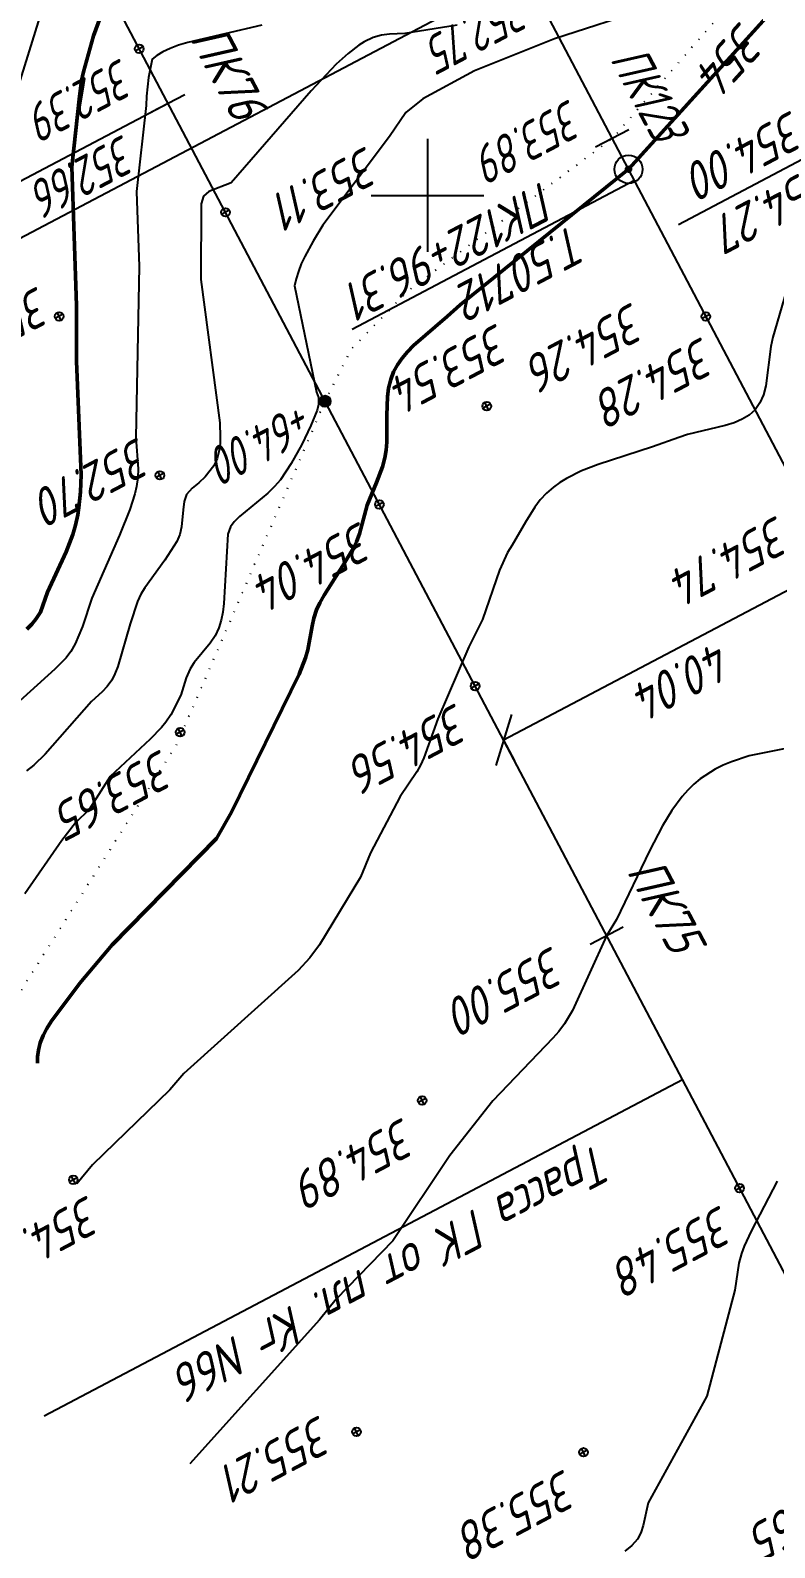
# Model space of a CAD drawing. Extents: x 1516777 to 1518423, y 2190420 to 2191479.
# Drawn here: x 1517157.8 to 1517236.9, y 2190656.3 to 2190817.5 of the extents above; entities that cross this region are included whole.
import ezdxf
from ezdxf.enums import TextEntityAlignment as Align

# ---------------------------------------------------------------- set-up
doc = ezdxf.new("R2010")
doc.units = 0
doc.linetypes.add('ИИDot', pattern=[1, 0, -1])
for name, color, linetype, lineweight in [('ИИ_ГЕОПУНКТ_025', 7, 'Continuous', 25), ('ИИ_ГЕОСЕТКА_025', 3, 'Continuous', 25), ('ИИ_КОНТУР_025', 7, 'ИИDot', 25), ('ИИ_ОТМЕТКА_025', 7, 'Continuous', 25), ('ИИ_ПИКЕТАЖ_025', 7, 'Continuous', 25), ('ИИ_РАЗМЕР_025', 7, 'Continuous', 25), ('ИИ_РЕЛЬЕФ_025', 34, 'Continuous', 25), ('ИИ_РЕЛЬЕФ_050', 34, 'Continuous', 50), ('ИИ_ТЕКСТ_025', 7, 'Continuous', 25), ('ИИ_ТРАССА_ТРУБ_025', 7, 'Continuous', 25)]:
    doc.layers.add(name, color=color, linetype=linetype, lineweight=lineweight)
doc.styles.add('VNIPISIMPLEXCUR', font='simplex.shx', dxfattribs={"width": 0.8, "oblique": 15})
doc.dimstyles.new('ИИ-2000-м-dm$0', dxfattribs={"dimscale": 2, "dimtxt": 2.5, "dimasz": 2.5, "dimexe": 1.25, "dimexo": 0, "dimgap": 1, "dimtad": 1, "dimtoh": 1, "dimzin": 1, "dimdsep": 46, "dimtxsty": 'VNIPISIMPLEXCUR', "dimblk": 'OBLIQUE', "dimcen": 2.5, "dimaunit": 1, "dimadec": 4, "dimazin": 0, "dimtfac": 1, "dimtmove": 1, "dimatfit": 2, "dimfxl": 1, "dimarcsym": 0})
doc.dimstyles.new('ИИ-2000-м-dm$2', dxfattribs={"dimscale": 2, "dimtxt": 2.5, "dimasz": 2.5, "dimexe": 1.25, "dimexo": 0, "dimgap": 1, "dimtad": 2, "dimtoh": 1, "dimzin": 1, "dimdsep": 46, "dimtxsty": 'VNIPISIMPLEXCUR', "dimcen": 2.5, "dimaunit": 1, "dimazin": 0, "dimtfac": 1, "dimtmove": 1, "dimatfit": 2, "dimfxl": 1, "dimarcsym": 0})

# ---------------------------------------------------------------- blocks, each defined once
blk = doc.blocks.new('PICKET')
at = {"color": 0, "linetype": 'Continuous', "lineweight": 25}
for p, q in [((-0.23, 0), (0.23, 0)), ((0, 0.23), (0, -0.23))]:
    blk.add_line(p, q, dxfattribs=at)
blk.add_circle((0, 0), 0.23, dxfattribs=at)
at = {"color": 0, "linetype": 'Continuous', "style": 'VNIPISIMPLEXCUR', "oblique": 15, "width": 0.8}
blk.add_attdef('OTMETKA', (1.25, 0.3), '', height=2, dxfattribs=at)
at = {"color": 8, "linetype": 'Continuous', "style": 'VNIPISIMPLEXCUR', "oblique": 15, "width": 0.8, "flags": 1}
blk.add_attdef('NOMER', (1.25, -2.7), '', height=2, dxfattribs=at)
blk = doc.blocks.new('ИИ050052Р')
at = {"linetype": 'Continuous', "lineweight": 25}
h = blk.add_hatch(color=0, dxfattribs=at)
edge = h.paths.add_edge_path()
edge.add_arc((0, 0), 0.15, 0, 360)
at = {"color": 0, "linetype": 'Continuous', "lineweight": 25}
for radius in [0.75, 0.15]:
    blk.add_circle((0, 0), radius, dxfattribs=at)
at = {"color": 0, "linetype": 'Continuous', "style": 'VNIPISIMPLEXCUR', "oblique": 15, "width": 0.8}
for tag, p in [('CENTRE', (1.45, 0.7)), ('HEIGHT', (1.45, -2.7))]:
    blk.add_attdef(tag, p, '', height=2, dxfattribs=at)
for tag, p in [('NUMBER', (-2, -1)), ('STATIONING', (-2, -4.4)), ('ALPHA', (-2, -7.8))]:
    blk.add_attdef(tag, text='', height=2, dxfattribs=at).set_placement(p, align=Align.RIGHT)
at = {"color": 253, "linetype": 'Continuous', "style": 'VNIPISIMPLEXCUR', "oblique": 15, "width": 0.8, "flags": 1}
blk.add_attdef('NOTE', text='', height=1.6, dxfattribs=at).set_placement((-2, -10.8), align=Align.RIGHT)
blk = doc.blocks.new('ИИ15001')
at = {"color": 0, "linetype": 'Continuous', "lineweight": 25}
blk.add_lwpolyline([(0, 1), (0, -1)], dxfattribs=at)
at = {"color": 0, "linetype": 'Continuous', "lineweight": 25, "style": 'VNIPISIMPLEXCUR', "oblique": 15, "width": 0.8}
blk.add_attdef('STATIONING', text='', height=2, dxfattribs=at).set_placement((0, 2), align=Align.CENTER)
at = {"color": 7, "linetype": 'Continuous', "lineweight": 25, "style": 'VNIPISIMPLEXCUR', "oblique": 15, "width": 0.8}
blk.add_attdef('HEIGHT', text='', height=2, dxfattribs=at).set_placement((0, -2), align=Align.TOP_CENTER)
blk = doc.blocks.new('ИИ15002')
at = {"linetype": 'Continuous', "lineweight": 25}
h = blk.add_hatch(color=0, dxfattribs=at)
edge = h.paths.add_edge_path()
edge.add_arc((0, 0), 0.3, 0, 360)
at = {"color": 0, "linetype": 'Continuous', "lineweight": 25}
blk.add_circle((0, 0), 0.3, dxfattribs=at)
at = {"color": 0, "linetype": 'Continuous', "style": 'VNIPISIMPLEXCUR', "oblique": 15, "width": 0.8}
blk.add_attdef('STATIONING', (1, 1.3), '', height=2, rotation=90, dxfattribs=at)
at = {"color": 7, "linetype": 'Continuous', "style": 'VNIPISIMPLEXCUR', "oblique": 15, "width": 0.8}
blk.add_attdef('HEIGHT', text='', height=2, dxfattribs=at).set_placement((0, -1.3), align=Align.TOP_CENTER)
blk = doc.blocks.new('ИИ05012')
at = {"color": 0, "linetype": 'Continuous', "lineweight": 25, "flags": 128}
for points in [[(0, 3), (0, -3)], [(-3, 0), (3, 0)]]:
    blk.add_lwpolyline(points, dxfattribs=at)
blk = doc.blocks.new('_Oblique')
at = {"color": 0, "linetype": 'ByBlock', "lineweight": -2}
blk.add_line((-0.5, -0.5), (0.5, 0.5), dxfattribs=at)
blk = doc.blocks.new('*D28')
at = {"layer": 'Defpoints', "color": 0, "transparency": 16777216}
for p in [(1517243.5, 2190760.76), (1517208.08, 2190742.1), (1517208.08, 2190742.1)]:
    blk.add_point(p, dxfattribs=at)
at = {"layer": 'ИИ_РАЗМЕР_025', "color": 0, "lineweight": -2, "transparency": 16777216}
for p, q in [((1517243.5, 2190760.76), (1517208.08, 2190742.1)), ((1517243.5, 2190760.76), (1517244.66, 2190758.54)), ((1517208.08, 2190742.1), (1517209.24, 2190739.88))]:
    blk.add_line(p, q, dxfattribs=at)
at = {"layer": 'ИИ_РАЗМЕР_025', "color": 0, "lineweight": -2, "transparency": 16777216, "xscale": 4, "yscale": 4, "zscale": 4}
for p, rotation in [((1517243.5, 2190760.76), 27.7820525492577), ((1517208.08, 2190742.1), 207.7820525492577)]:
    blk.add_blockref('_Oblique', p, dxfattribs=dict(at, rotation=rotation))
at = {"layer": 'ИИ_РАЗМЕР_025', "color": 0, "transparency": 16777216, "insert": (1517227.34, 2190748.52), "char_height": 4, "attachment_point": 5, "rotation": 207.7798, "style": 'VNIPISIMPLEXCUR'}
blk.add_mtext('40.04', dxfattribs=at)
blk = doc.blocks.new('*D37')
at = {"layer": 'Defpoints', "color": 0, "transparency": 16777216}
for p in [(1516997.99, 2191462.82), (1518374.71, 2191103.61), (1517445.63, 2190623.9), (1517459.23, 2190587.38), (1517312.46, 2190543.97)]:
    blk.add_point(p, dxfattribs=at)
at = {"layer": 'ИИ_РАЗМЕР_025', "color": 0, "lineweight": -2, "transparency": 16777216}
for p, q in [((1517451.91, 2190631.64), (1517459.4, 2190635.59)), ((1517448.2, 2190623.46), (1517451.91, 2190631.64))]:
    blk.add_line(p, q, dxfattribs=at)
blk.add_arc((1517445.24, 2190613.92), 9.98, 50.8939, 94.6714, dxfattribs=at)
at = {"layer": 'ИИ_РАЗМЕР_025', "color": 0, "transparency": 16777216}
for points in [[(1517444.62, 2190623.24), (1517444.24, 2190624.52), (1517440.59, 2190622.76)], [(1517452.06, 2190622.09), (1517451.02, 2190621.25), (1517454.08, 2190618.58)]]:
    blk.add_solid(points, dxfattribs=at)
at = {"layer": 'ИИ_РАЗМЕР_025', "color": 0, "transparency": 16777216, "insert": (1517457.5, 2190631.19), "char_height": 4, "attachment_point": 5, "rotation": 207.7821, "style": 'VNIPISIMPLEXCUR'}
blk.add_mtext('90%%d', dxfattribs=at)
blk = doc.blocks.new('*D41')
at = {"layer": 'Defpoints', "color": 0, "transparency": 16777216}
for p in [(1516997.99, 2191462.82), (1517637.12, 2190760.28), (1517426.98, 2190659.79), (1517400.06, 2190635.39), (1517459.23, 2190587.38)]:
    blk.add_point(p, dxfattribs=at)
at = {"layer": 'ИИ_РАЗМЕР_025', "color": 0, "lineweight": -2, "transparency": 16777216}
for p, q in [((1517435.44, 2190666.61), (1517442.94, 2190670.56)), ((1517429.66, 2190659.33), (1517435.44, 2190666.61))]:
    blk.add_line(p, q, dxfattribs=at)
blk.add_arc((1517426.57, 2190649.36), 10.44, 49.8774, 95.6874, dxfattribs=at)
at = {"layer": 'ИИ_РАЗМЕР_025', "color": 0, "transparency": 16777216}
for points in [[(1517425.73, 2190659.11), (1517425.35, 2190660.38), (1517421.71, 2190658.59)], [(1517433.82, 2190657.76), (1517432.78, 2190656.92), (1517435.81, 2190654.22)]]:
    blk.add_solid(points, dxfattribs=at)
at = {"layer": 'ИИ_РАЗМЕР_025', "color": 0, "transparency": 16777216, "insert": (1517441.03, 2190666.17), "char_height": 4, "attachment_point": 5, "rotation": 207.7821, "style": 'VNIPISIMPLEXCUR'}
blk.add_mtext('90%%d', dxfattribs=at)
blk = doc.blocks.new('*D60')
at = {"layer": 'Defpoints', "color": 0, "transparency": 16777216}
for p in [(1516865.23, 2191392.86), (1517280.22, 2190589.82), (1517301.19, 2190586.89), (1517251.66, 2190560.75), (1517312.46, 2190543.97)]:
    blk.add_point(p, dxfattribs=at)
at = {"layer": 'ИИ_РАЗМЕР_025', "color": 0, "lineweight": -2, "transparency": 16777216}
for p, q in [((1517270.29, 2190593.09), (1517259.15, 2190587.22)), ((1517278.66, 2190586.43), (1517270.29, 2190593.09))]:
    blk.add_line(p, q, dxfattribs=at)
blk.add_arc((1517292.31, 2190582.21), 14.29, 133.8716, 191.7338, dxfattribs=at)
at = {"layer": 'ИИ_РАЗМЕР_025', "color": 0, "transparency": 16777216}
for points in [[(1517282.02, 2190593.05), (1517282.8, 2190591.97), (1517285.65, 2190594.85)], [(1517278.95, 2190579.53), (1517277.69, 2190579.07), (1517279.68, 2190575.54)]]:
    blk.add_solid(points, dxfattribs=at)
at = {"layer": 'ИИ_РАЗМЕР_025', "color": 0, "transparency": 16777216, "insert": (1517265.86, 2190586.93), "char_height": 4, "attachment_point": 5, "rotation": 207.7821, "style": 'VNIPISIMPLEXCUR'}
blk.add_mtext("90°2'", dxfattribs=at)

msp = doc.modelspace()

# ---------------------------------------------------------------- linework, layer by layer
at = {"layer": 'ИИ_ГЕОПУНКТ_025'}
msp.add_lwpolyline([(1517240.492, 2190804.163), (1517226.677, 2190796.884)], dxfattribs=at)
at = {"layer": 'ИИ_ГЕОПУНКТ_025', "elevation": 354}
msp.add_lwpolyline([(1517221.996, 2190801.573), (1517191.979, 2190785.759)], dxfattribs=at)
at = {"layer": 'ИИ_КОНТУР_025', "flags": 128}
msp.add_lwpolyline([(1517294.087, 2190854.077), (1517285.1, 2190853.45), (1517271.635, 2190847.346), (1517247.165, 2190839.699), (1517243.028, 2190836.801), (1517233.131, 2190821.486), (1517219.639, 2190806.047), (1517197.88, 2190789.81), (1517191.855, 2190783.617), (1517189.098, 2190778.122), (1517173.374, 2190741.716), (1517150.401, 2190705.422)], dxfattribs=at)
at = {"layer": 'ИИ_РЕЛЬЕФ_025'}
for points, elevation in [([(1517159.411, 2190821.094), (1517155.724, 2190809.091)], 351.5), ([(1517223.61, 2190819.891), (1517213.504, 2190816.644), (1517205.006, 2190813.232), (1517199.485, 2190810.269), (1517197.704, 2190808.815), (1517195.948, 2190806.272), (1517188.88, 2190796.823), (1517187.829, 2190795.151), (1517186.947, 2190793.514), (1517186.582, 2190792.71), (1517186.275, 2190791.917), (1517186.029, 2190791.137), (1517185.851, 2190790.371), (1517188.2, 2190779.072), (1517188.393, 2190778.508), (1517188.422, 2190777.759), (1517188.256, 2190777.166), (1517187.604, 2190775.524), (1517186.646, 2190773.535), (1517185.522, 2190771.515), (1517184.374, 2190769.78), (1517183.744, 2190769.044), (1517183.017, 2190768.347), (1517180.011, 2190765.874), (1517179.452, 2190765.315), (1517179.059, 2190764.771), (1517178.784, 2190763.977), (1517178.355, 2190756.617), (1517178.236, 2190755.701), (1517178.063, 2190754.838), (1517177.822, 2190754.043), (1517177.412, 2190753.185), (1517176.887, 2190752.404), (1517175.189, 2190750.331), (1517174.77, 2190749.669), (1517174.357, 2190748.706), (1517173.778, 2190746.871), (1517172.711, 2190744.782), (1517172.193, 2190744.021), (1517171.72, 2190743.449), (1517170.532, 2190742.21), (1517166.277, 2190738.219), (1517164.023, 2190734.724), (1517162.583, 2190733.288), (1517161.122, 2190731.439), (1517157.203, 2190725.774)], 353.5), ([(1517182.378, 2190818.088), (1517174.523, 2190816.26), (1517173.528, 2190815.955), (1517172.629, 2190815.628), (1517171.85, 2190815.273), (1517171.211, 2190814.887), (1517170.735, 2190814.466), (1517170.338, 2190812.534), (1517170.136, 2190810.553), (1517170.107, 2190809.543), (1517169.072, 2190800.411), (1517169.346, 2190792.438), (1517169.007, 2190774.266), (1517169.23, 2190770.928), (1517169.199, 2190770.024), (1517169.065, 2190769.038), (1517168.892, 2190768.279), (1517168.37, 2190766.623), (1517167.27, 2190763.883), (1517164.331, 2190757.195), (1517163.308, 2190754.165), (1517162.549, 2190752.34), (1517162.099, 2190751.503), (1517161.573, 2190750.836), (1517160.4, 2190749.631), (1517153.238, 2190743.196)], 352.5), ([(1517203.147, 2190818.109), (1517197.572, 2190817.196), (1517195.941, 2190817.127), (1517195.102, 2190817.022), (1517194.214, 2190816.778), (1517193.252, 2190816.324), (1517192.709, 2190815.979), (1517191.55, 2190815.08), (1517190.305, 2190813.937), (1517187.623, 2190811.096), (1517179.144, 2190801.332), (1517176.739, 2190800.398), (1517176.2, 2190799.931), (1517175.948, 2190799.119), (1517175.891, 2190791.072), (1517177.914, 2190775.805), (1517177.963, 2190774.284), (1517177.941, 2190773.632), (1517177.884, 2190773.061), (1517177.636, 2190772.023), (1517177.272, 2190771.267), (1517176.365, 2190770.069), (1517175.698, 2190769.435), (1517174.964, 2190768.888), (1517174.372, 2190768.191), (1517174.125, 2190767.457), (1517174.009, 2190766.588), (1517173.86, 2190764.751), (1517173.671, 2190763.941), (1517173.335, 2190763.2), (1517172.067, 2190761.214), (1517169.938, 2190758.282), (1517169.53, 2190757.603), (1517169.172, 2190756.824), (1517168.379, 2190754.463), (1517167.068, 2190749.906), (1517166.765, 2190749.141), (1517166.432, 2190748.482), (1517165.935, 2190747.784), (1517165.398, 2190747.232), (1517164.298, 2190746.214), (1517159.346, 2190740.588), (1517158.139, 2190739.441), (1517157.361, 2190738.843)], 353), ([(1517239.864, 2190795.723), (1517236.694, 2190784.94), (1517236.499, 2190783.939), (1517235.946, 2190779.75), (1517235.694, 2190778.797), (1517235.329, 2190777.938), (1517234.817, 2190777.201), (1517234.192, 2190776.646), (1517233.437, 2190776.199), (1517232.579, 2190775.838), (1517231.643, 2190775.541), (1517227.642, 2190774.569), (1517226.707, 2190774.272), (1517223.918, 2190773.284), (1517218.151, 2190771.41), (1517216.378, 2190770.706), (1517214.773, 2190769.913), (1517214.051, 2190769.473), (1517213.392, 2190769), (1517212.639, 2190768.336), (1517211.984, 2190767.621), (1517211.406, 2190766.864), (1517210.406, 2190765.268), (1517209.004, 2190762.822), (1517208.485, 2190762.034), (1517207.632, 2190760.178), (1517205.859, 2190754.931), (1517204.397, 2190751.998), (1517201.11, 2190744.361), (1517199.607, 2190740.196), (1517199.259, 2190739.442), (1517198.856, 2190738.716), (1517197.075, 2190736.089), (1517193.922, 2190730.119), (1517192.861, 2190727.538), (1517188.519, 2190720.342), (1517187.495, 2190718.967), (1517186.26, 2190717.606), (1517174.099, 2190706.657), (1517172.624, 2190704.937), (1517164.379, 2190696.946), (1517162.738, 2190694.938)], 354.5), ([(1517243.208, 2190742.248), (1517234.178, 2190740.413), (1517232.313, 2190739.8), (1517231.425, 2190739.429), (1517230.583, 2190738.992), (1517228.993, 2190737.982), (1517228.318, 2190737.411), (1517227.682, 2190736.784), (1517227.082, 2190736.105), (1517225.975, 2190734.613), (1517224.971, 2190732.971), (1517223.599, 2190730.316), (1517220.087, 2190723.021), (1517219.037, 2190721.293), (1517215.422, 2190713.37), (1517214.562, 2190711.941), (1517213.955, 2190711.129), (1517213.332, 2190710.418), (1517206.948, 2190703.754), (1517202.365, 2190697.935), (1517196.309, 2190688.863), (1517190.279, 2190682.655), (1517188.503, 2190680.457), (1517174.742, 2190665.164)], 355), ([(1517237.161, 2190695.213), (1517234.386, 2190689.902), (1517233.653, 2190688.291), (1517233.375, 2190687.539), (1517233.095, 2190686.502), (1517232.648, 2190683.627), (1517229.672, 2190672.343), (1517223.44, 2190661.022), (1517222.917, 2190658.599), (1517222.68, 2190657.838), (1517222.331, 2190657.159), (1517221.719, 2190656.472), (1517220.96, 2190655.894)], 355.5)]:
    msp.add_lwpolyline(points, dxfattribs=dict(at, elevation=elevation))
at = {"layer": 'ИИ_РЕЛЬЕФ_050'}
for points, elevation in [([(1517236.382, 2190819.333), (1517221.359, 2190802.781), (1517203.459, 2190788.379), (1517202.088, 2190787.118), (1517198.496, 2190784.03), (1517197.862, 2190783.379), (1517197.29, 2190782.704), (1517196.792, 2190781.998), (1517196.383, 2190781.257), (1517196.086, 2190780.413), (1517195.859, 2190779.524), (1517195.739, 2190778.584), (1517195.671, 2190776.636), (1517195.663, 2190773.776), (1517195.595, 2190772.903), (1517195.459, 2190772.096), (1517195.204, 2190771.156), (1517194.582, 2190769.469), (1517193.578, 2190767.059), (1517192.76, 2190764.02), (1517192.435, 2190763.18), (1517192.083, 2190762.458), (1517191.141, 2190760.879), (1517189.006, 2190757.517), (1517188.566, 2190756.705), (1517188.214, 2190755.928), (1517187.922, 2190755.051), (1517187.726, 2190754.203), (1517187.283, 2190751.704), (1517187.038, 2190750.845), (1517186.341, 2190749.106), (1517179.16, 2190734.454), (1517177.559, 2190731.641), (1517166.487, 2190720.339), (1517163.042, 2190716.273), (1517160.005, 2190712.193), (1517159.521, 2190711.427), (1517159.151, 2190710.707), (1517158.842, 2190709.905), (1517158.634, 2190709.144), (1517158.528, 2190708.424), (1517158.524, 2190707.745)], 354), ([(1517165.245, 2190818.994), (1517164.494, 2190816.964), (1517163.441, 2190813.147), (1517163.23, 2190812.206), (1517163.018, 2190810.51), (1517162.192, 2190803.031), (1517162.698, 2190788.301), (1517162.673, 2190782.361), (1517163.175, 2190770.289), (1517163.109, 2190768.482), (1517162.948, 2190766.807), (1517162.825, 2190766.027), (1517162.589, 2190764.946), (1517162.295, 2190763.943), (1517161.581, 2190762.111), (1517159.597, 2190757.807), (1517158.857, 2190755.703), (1517158.381, 2190754.94), (1517157.941, 2190754.425), (1517157.398, 2190753.882)], 352)]:
    msp.add_lwpolyline(points, dxfattribs=dict(at, elevation=elevation))
at = {"layer": 'ИИ_ТЕКСТ_025'}
for points in [[(1517112.442, 2191009.539), (1516882.276, 2190888.279), (1516980.152, 2190702.482), (1517210.317, 2190823.742)], [(1517172.428, 2190809.764), (1516998.529, 2190718.147), (1516905.314, 2190895.096), (1517079.206, 2190986.709)], [(1517227.102, 2190705.987), (1517159.238, 2190670.234)]]:
    msp.add_lwpolyline(points, dxfattribs=at)
at = {"layer": 'ИИ_ТРАССА_ТРУБ_025', "color": 4}
for points in [[(1518374.713, 2191103.607), (1517312.459, 2190543.969), (1516865.23, 2191392.859)], [(1517398.189, 2190467.15), (1517346.49, 2190565.29), (1517327.77, 2190600.8), (1517221.36, 2190802.78), (1517116.22, 2191002.37), (1517112.657, 2191009.133)]]:
    msp.add_lwpolyline(points, dxfattribs=at)

# ---------------------------------------------------------------- block references
at = {"layer": 'ИИ_ГЕОПУНКТ_025'}
ref = msp.add_blockref('ИИ050052Р', (1517221.36, 2190802.78, 354), dxfattribs=dict(at, xscale=2, yscale=2, zscale=2, rotation=207.7819444444445))
ref.add_attrib('NUMBER', 'Т.50712', dxfattribs={"layer": '0', "color": 0, "linetype": 'Continuous', "height": 4, "rotation": 207.78194, "style": 'VNIPISIMPLEXCUR', "oblique": 15, "width": 0.8}).set_placement((1517202.929, 2190790.357), align=Align.RIGHT)
ref.add_attrib('CENTRE', '354.27', (1517241.783, 2190803.582), dxfattribs={"layer": '0', "color": 0, "linetype": 'Continuous', "height": 4, "rotation": 207.78194, "style": 'VNIPISIMPLEXCUR', "oblique": 15, "width": 0.8})
ref.add_attrib('HEIGHT', '354.00', (1517238.782, 2190809.15), dxfattribs={"layer": '0', "color": 0, "linetype": 'Continuous', "height": 4, "rotation": 207.78194, "style": 'VNIPISIMPLEXCUR', "oblique": 15, "width": 0.8})
ref.add_attrib('STATIONING', 'ПК122+96.31', dxfattribs={"layer": '0', "color": 0, "linetype": 'Continuous', "height": 4, "rotation": 207.78194, "style": 'VNIPISIMPLEXCUR', "oblique": 15, "width": 0.8}).set_placement((1517191.144, 2190790.447), align=Align.RIGHT)
at = {"layer": 'ИИ_ГЕОСЕТКА_025', "xscale": 2, "yscale": 2, "zscale": 2}
msp.add_blockref('ИИ05012', (1517200, 2190800), dxfattribs=at)
at = {"layer": 'ИИ_ОТМЕТКА_025'}
ref = msp.add_blockref('PICKET', (1517210.317, 2190823.742, 352.75), dxfattribs=dict(at, xscale=2, yscale=2, zscale=2, rotation=207.7819444444445))
ref.add_attrib('OTMETKA', '352.75', (1517209.68, 2190821.908, -348.75), dxfattribs={"layer": '0', "color": 0, "linetype": 'Continuous', "height": 4, "rotation": 207.78194, "style": 'VNIPISIMPLEXCUR', "oblique": 15, "width": 0.7})
ref = msp.add_blockref('PICKET', (1517169.36, 2190815.587, 352.39), dxfattribs=dict(at, xscale=2, yscale=2, zscale=2, rotation=207.7819444444445))
ref.add_attrib('OTMETKA', '352.39', (1517167.484, 2190814.672, 352.39), dxfattribs={"layer": '0', "color": 0, "linetype": 'Continuous', "height": 4, "rotation": 207.78194, "style": 'VNIPISIMPLEXCUR', "oblique": 15, "width": 0.7})
ref = msp.add_blockref('PICKET', (1517178.521, 2190798.199, 353.11), dxfattribs=dict(at, xscale=2, yscale=2, zscale=2, rotation=207.7819444444445))
ref.add_attrib('OTMETKA', '353.11', (1517193.565, 2190805.335, 353.11), dxfattribs={"layer": '0', "color": 0, "linetype": 'Continuous', "height": 4, "rotation": 207.78194, "style": 'VNIPISIMPLEXCUR', "oblique": 15, "width": 0.8})
ref = msp.add_blockref('PICKET', (1517160.837, 2190787.142, 351.86), dxfattribs=dict(at, xscale=2, yscale=2, zscale=2, rotation=207.7819444444445))
ref.add_attrib('OTMETKA', '351.86', (1517158.658, 2190790.447, 351.86), dxfattribs={"layer": '0', "color": 0, "linetype": 'Continuous', "height": 4, "rotation": 207.78194, "style": 'VNIPISIMPLEXCUR', "oblique": 15, "width": 0.8})
ref = msp.add_blockref('PICKET', (1517206.29, 2190777.59, 354.26), dxfattribs=dict(at, xscale=2, yscale=2, zscale=2, rotation=207.7819444444445))
ref.add_attrib('OTMETKA', '354.26', (1517221.839, 2190788.743, 354.26), dxfattribs={"layer": '0', "color": 0, "linetype": 'Continuous', "height": 4, "rotation": 207.78194, "style": 'VNIPISIMPLEXCUR', "oblique": 15, "width": 0.8})
ref = msp.add_blockref('PICKET', (1517229.59, 2190787.13, 354.28), dxfattribs=dict(at, xscale=2, yscale=2, zscale=2, rotation=207.7819444444445))
ref.add_attrib('OTMETKA', '354.28', (1517229.29, 2190785.076, -347.22), dxfattribs={"layer": '0', "color": 0, "linetype": 'Continuous', "height": 4, "rotation": 207.78194, "style": 'VNIPISIMPLEXCUR', "oblique": 15, "width": 0.8})
ref = msp.add_blockref('PICKET', (1517171.56, 2190770.242, 352.7), dxfattribs=dict(at, xscale=2, yscale=2, zscale=2, rotation=207.7819444444445))
ref.add_attrib('OTMETKA', '352.70', (1517169.352, 2190774.412, 352.7), dxfattribs={"layer": '0', "color": 0, "linetype": 'Continuous', "height": 4, "rotation": 207.78194, "style": 'VNIPISIMPLEXCUR', "oblique": 15, "width": 0.8})
at = {"layer": 'ИИ_ОТМЕТКА_025', "xscale": 2, "yscale": 2, "zscale": 2, "rotation": 207.7819444444445}
for p, values in [((1517194.877, 2190767.153, 354.04), {'OTMETKA': '354.04'}), ((1517205.049, 2190747.845, 354.56), {'OTMETKA': '354.56'}), ((1517173.703, 2190742.929, 353.65), {'OTMETKA': '353.65'}), ((1517199.42, 2190703.79, 354.89), {'OTMETKA': '354.89'}), ((1517233.174, 2190694.462, 355.48), {'OTMETKA': '355.48'}), ((1517216.57, 2190666.39, 355.38), {'OTMETKA': '355.38'})]:
    msp.add_blockref('PICKET', p, dxfattribs=at).add_auto_attribs(values)
at = {"layer": 'ИИ_ОТМЕТКА_025'}
ref = msp.add_blockref('PICKET', (1517240.52, 2190766.37, 354.74), dxfattribs=dict(at, xscale=2, yscale=2, zscale=2, rotation=207.7819444444445))
ref.add_attrib('OTMETKA', '354.74', (1517237.239, 2190766.084, -346.76), dxfattribs={"layer": '0', "color": 0, "linetype": 'Continuous', "height": 4, "rotation": 207.78194, "style": 'VNIPISIMPLEXCUR', "oblique": 15, "width": 0.8})
ref = msp.add_blockref('PICKET', (1517162.35, 2190695.36, 354.49), dxfattribs=dict(at, xscale=2, yscale=2, zscale=2, rotation=207.7819444444445))
ref.add_attrib('OTMETKA', '354.49', (1517163.994, 2190693.831, 354.49), dxfattribs={"layer": '0', "color": 0, "linetype": 'Continuous', "height": 4, "rotation": 207.78194, "style": 'VNIPISIMPLEXCUR', "oblique": 15, "width": 0.8})
ref = msp.add_blockref('PICKET', (1517192.455, 2190668.562, 355.21), dxfattribs=dict(at, xscale=2, yscale=2, zscale=2, rotation=207.7819444444445))
ref.add_attrib('OTMETKA', '355.21', (1517188.631, 2190670.456, 355.21), dxfattribs={"layer": '0', "color": 0, "linetype": 'Continuous', "height": 4, "rotation": 207.78194, "style": 'VNIPISIMPLEXCUR', "oblique": 15, "width": 0.8})
ref = msp.add_blockref('PICKET', (1517249.663, 2190663.163, 355.65), dxfattribs=dict(at, xscale=2, yscale=2, zscale=2, rotation=207.7819444444445))
ref.add_attrib('OTMETKA', '355.65', (1517245.631, 2190664.581, 355.65), dxfattribs={"layer": '0', "color": 0, "linetype": 'Continuous', "height": 4, "rotation": 207.78194, "style": 'VNIPISIMPLEXCUR', "oblique": 15, "width": 0.8})
at = {"layer": 'ИИ_ПИКЕТАЖ_025', "color": 4}
ref = msp.add_blockref('ИИ15001', (1517172.428, 2190809.764, 352.66), dxfattribs=dict(at, xscale=2, yscale=2, zscale=2, rotation=297.7821))
ref.add_attrib('STATIONING', 'ПК76', dxfattribs={"layer": '0', "color": 0, "linetype": 'Continuous', "lineweight": 25, "height": 4, "rotation": 297.7821, "style": 'VNIPISIMPLEXCUR', "oblique": 15, "width": 0.8}).set_placement((1517177.046, 2190812.197), align=Align.CENTER)
ref.add_attrib('HEIGHT', '352.66', dxfattribs={"layer": '0', "color": 7, "linetype": 'Continuous', "lineweight": 25, "height": 4, "rotation": 207.78194, "style": 'VNIPISIMPLEXCUR', "oblique": 15, "width": 0.7}).set_placement((1517164.603, 2190800.403), align=Align.TOP_CENTER)
ref = msp.add_blockref('ИИ15001', (1517219.639, 2190806.047, 353.89), dxfattribs=dict(at, xscale=2, yscale=2, zscale=2, rotation=297.7793999999999))
ref.add_attrib('STATIONING', 'ПК123', dxfattribs={"layer": '0', "color": 0, "linetype": 'Continuous', "lineweight": 25, "height": 4, "rotation": 297.7794, "style": 'VNIPISIMPLEXCUR', "oblique": 15, "width": 0.7}).set_placement((1517221.745, 2190809.936), align=Align.CENTER)
ref.add_attrib('HEIGHT', '353.89', dxfattribs={"layer": '0', "color": 7, "linetype": 'Continuous', "lineweight": 25, "height": 4, "rotation": 207.78194, "style": 'VNIPISIMPLEXCUR', "oblique": 15, "width": 0.7}).set_placement((1517211.98, 2190804.114), align=Align.TOP_CENTER)
ref = msp.add_blockref('ИИ15002', (1517189.102, 2190778.115, 353.54), dxfattribs=dict(at, xscale=2, yscale=2, zscale=2, rotation=117.7820525459345))
ref.add_attrib('STATIONING', '+64.00', (1517186.68, 2190778.177, 5.95), dxfattribs={"layer": '0', "color": 0, "linetype": 'Continuous', "height": 4, "rotation": 207.78205, "style": 'VNIPISIMPLEXCUR', "oblique": 15, "width": 0.7})
ref.add_attrib('HEIGHT', '353.54', dxfattribs={"layer": '0', "color": 7, "linetype": 'Continuous', "height": 4, "rotation": 207.78194, "style": 'VNIPISIMPLEXCUR', "oblique": 15, "width": 0.8}).set_placement((1517203.566, 2190779.937, 5.95), align=Align.TOP_CENTER)
ref = msp.add_blockref('ИИ15001', (1517219.039, 2190721.291, 355), dxfattribs=dict(at, xscale=2, yscale=2, zscale=2, rotation=297.7821))
ref.add_attrib('STATIONING', 'ПК75', dxfattribs={"layer": '0', "color": 0, "linetype": 'Continuous', "lineweight": 25, "height": 4, "rotation": 297.7821, "style": 'VNIPISIMPLEXCUR', "oblique": 15, "width": 0.8}).set_placement((1517223.496, 2190723.639), align=Align.CENTER)
ref.add_attrib('HEIGHT', '355.00', dxfattribs={"layer": '0', "color": 7, "linetype": 'Continuous', "lineweight": 25, "height": 4, "rotation": 207.78194, "style": 'VNIPISIMPLEXCUR', "oblique": 15, "width": 0.8}).set_placement((1517209.583, 2190713.797), align=Align.TOP_CENTER)

# ---------------------------------------------------------------- texts
at = {"layer": 'ИИ_РЕЛЬЕФ_025', "style": 'VNIPISIMPLEXCUR', "oblique": 15, "width": 0.8}
msp.add_text('354', height=4, rotation=227.7725, dxfattribs=at).set_placement((1517232.332, 2190814.64, 354), align=Align.MIDDLE)
at = {"layer": 'ИИ_ТЕКСТ_025', "style": 'VNIPISIMPLEXCUR', "oblique": 15, "width": 0.8}
msp.add_text('Трасса ГК от пл. Кг N66', height=4, rotation=207.78194, dxfattribs=at).set_placement((1517218.308, 2190699.329))

# ---------------------------------------------------------------- dimensions: what is measured, and where the dimension line sits
at = {"layer": 'ИИ_РАЗМЕР_025'}
for base, line2, picture, middle in [((1517445.628, 2190623.901), ((1518374.713, 2191103.607), (1517312.459, 2190543.969)), '*D37', (1517457.495, 2190631.193)), ((1517426.977, 2190659.787), ((1517637.12, 2190760.28), (1517400.06, 2190635.39)), '*D41', (1517441.033, 2190666.167))]:
    dim = msp.add_angular_dim_2l(base=base, line1=((1517459.226, 2190587.383), (1516997.989, 2191462.819)), line2=line2, text='90%%d', dimstyle='ИИ-2000-м-dm$2', override={"dimtxt": 2, "dimasz": 2, "dimgap": 0.5, "dimzin": 0}, dxfattribs=at)
    dim.commit()
    dim.dimension.update_dxf_attribs({"geometry": picture, "text_midpoint": middle, "dimtype": 162})
dim = msp.add_angular_dim_2l(base=(1517280.222, 2190589.822), line1=((1517251.66, 2190560.75), (1517301.19, 2190586.89)), line2=((1517312.459, 2190543.969), (1516865.23, 2191392.859)), dimstyle='ИИ-2000-м-dm$2', override={"dimtxt": 2, "dimasz": 2, "dimgap": 0.5, "dimzin": 0}, dxfattribs=at)
dim.commit()
dim.dimension.update_dxf_attribs({"geometry": '*D60', "text_midpoint": (1517265.856, 2190586.933), "dimtype": 162})
dim = msp.add_linear_dim(base=(1517208.079, 2190742.095), p1=(1517243.5, 2190760.756), p2=(1517208.079, 2190742.095), angle=207.78205, dimstyle='ИИ-2000-м-dm$0', override={"dimtxt": 2, "dimasz": 2, "dimgap": 0.5}, dxfattribs=at)
dim.commit()
dim.dimension.update_dxf_attribs({"geometry": '*D28', "text_midpoint": (1517227.336, 2190748.519), "dimtype": 161, "text_rotation": 90})

doc.saveas('drawing.dxf')
